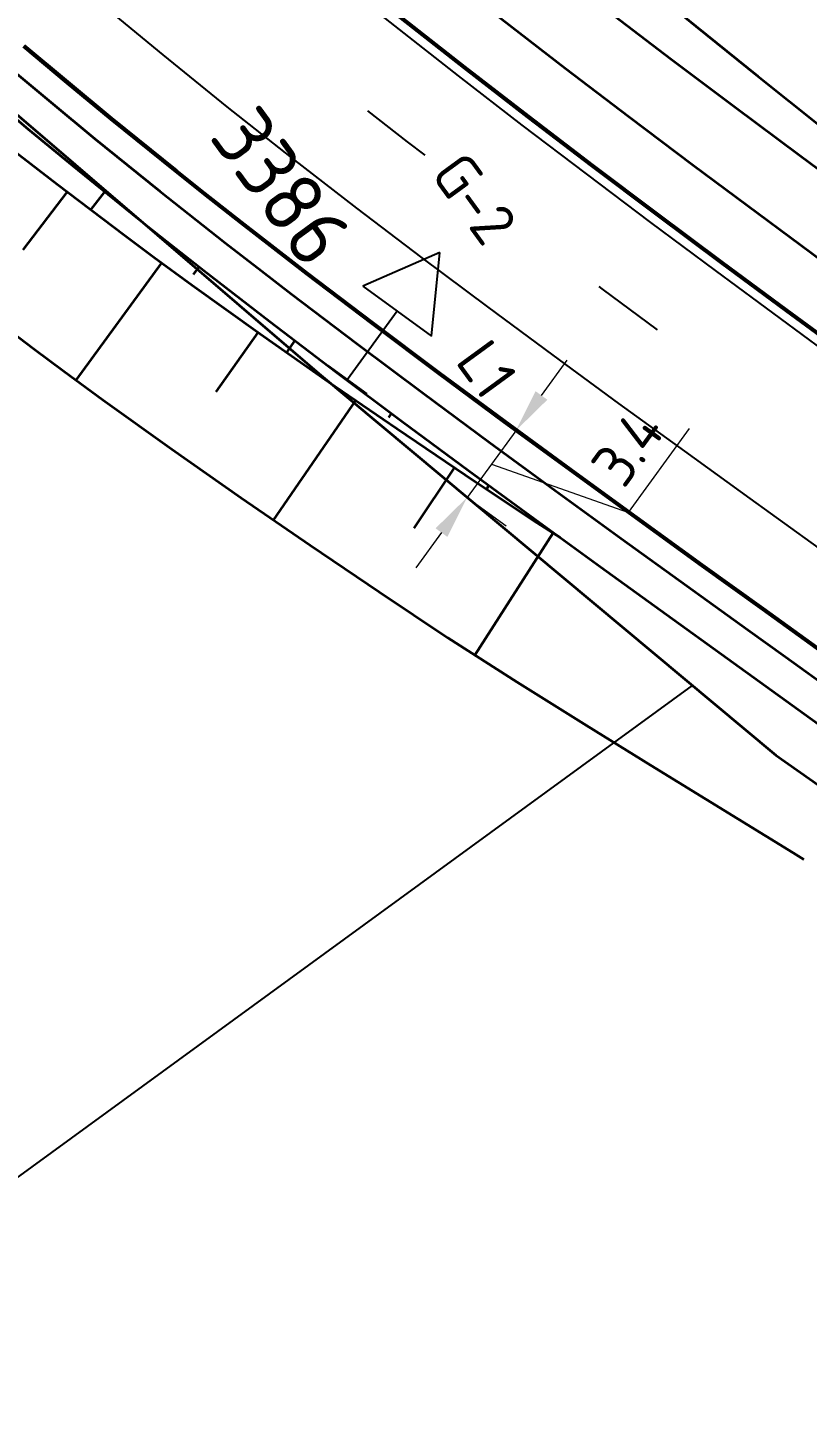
# Model space of a CAD drawing. Header units: metres. Extents: x 134219 to 139080, y 438661 to 444352.
# Drawn here: x 135326 to 135358.2, y 443019.6 to 443076.4 of the extents above; entities that cross this region are included whole.
import ezdxf

# ---------------------------------------------------------------- set-up
doc = ezdxf.new("R2010")
doc.units = ezdxf.units.M
doc.linetypes.add('13strp', pattern=[4, 1, -3])
doc.linetypes.add('39strp', pattern=[12, 3, -9])
doc.layers.get('DEFPOINTS').update_dxf_attribs({"color": 193})
for name, color, linetype, lineweight in [('N-WE-KL-ET_LS_OV_ARMATUUR-S', 7, 'Continuous', 25), ('N-WE-KL-ET_LS_OV_ARMATUUR-T18', 1, 'Continuous', 25), ('N-WE-KL-ET_LS_OV_KABEL-G', 10, 'KL-LS-OV-N', 35), ('N-WE-KL-ET_LS_OV_KABEL-M', 7, 'Continuous', 18), ('N-WE-KL-ET_LS_OV_KABEL-T25', 7, 'Continuous', 25), ('Utd-geleiderail-nw', 8, 'glm a2ee v014$0$f2m40080', 35), ('Utd-ondergr-nw', 8, '13strp', 35)]:
    doc.layers.add(name, color=color, linetype=linetype, lineweight=lineweight)
doc.layers.add('N-WE-KL-ET_LS_OV_ARMATUUR-T25', color=2, linetype='Continuous')
doc.layers.add('Utd-weg-nw', color=8, linetype='Continuous')
doc.styles.add('ISO18', font='NLCS-ISO.ttf')
doc.styles.add('ISO25', font='NLCS-ISO.ttf')
doc.styles.add('NLCS_18', font='NLCS-ISO.ttf', dxfattribs={"height": 1.799999952316284})
doc.linetypes.add('glm a2ee v014$0$f2m40080', pattern='A,2,-1,[160,RTW.shx,S=0.5,R=0,X=0,Y=0],-1', length=4)
doc.linetypes.add('KL-LS-OV-N', pattern='A,4,-1,[103,NLCS.SHX,S=0.75,R=0,X=0,Y=0],-1,4,-1.5,["0V",Standard,S=1,R=0,X=0,Y=-0.5],-3', length=14.5)
doc.dimstyles.new('NLCS_t18_pijl_Dimension_l3_h1', dxfattribs={"dimtxt": 1.799999952316284, "dimasz": 1.8, "dimexe": 2, "dimexo": 2, "dimgap": 0.7, "dimtad": 1, "dimdec": 1, "dimzin": 0, "dimdsep": 46, "dimtxsty": 'NLCS_18', "dimcen": 2.5, "dimdle": 2, "dimclrd": 256, "dimclre": 256, "dimclrt": 256, "dimadec": 1, "dimazin": 0, "dimtfac": 1, "dimtdec": 1, "dimtofl": 0, "dimtmove": 1, "dimatfit": 0, "dimfxl": 0, "dimtolj": 1, "dimtzin": 0, "dimlwd": 18, "dimlwe": 18, "dimarcsym": 0})

# ---------------------------------------------------------------- blocks, each defined once
blk = doc.blocks.new('SKL-ET_OV_ARMATUUR_HD_NATRIUM_1x250W-SO (3)')
for p, q in [((6.492758620646782, 0), (3.492758620646782, 1.75724137929501)), ((3.492758620646782, -1.75724137929501), (6.492758620646782, 0))]:
    blk.add_line(p, q)
for points in [[(3.492758620646782, 1.75724137929501), (3.492758620646782, -1.75724137929501)], [(0, 1), (0, -1)], [(3.492758620646782, 0), (0, 0)]]:
    blk.add_lwpolyline(points)
at = {"layer": 'N-WE-KL-ET_LS_OV_ARMATUUR-T18', "style": 'ISO18', "flags": 1}
for tag, p in [('TYPE_ARMATUUR', (3.074775890243473, -6.820996952301357)), ('VERMOGEN_LAMP', (3.074775890243473, -10.60550704807974)), ('SPIEGELSTAND', (3.074775890243473, -14.39001714385813)), ('HOOGTE_LICHTMAST', (3.074775890243473, -18.17452723963652)), ('UITLEGGERHOEK', (3.074775890243473, -21.95903733541491)), ('TYPE_LICHTMAST', (3.074775890243473, -25.74354743119329)), ('BOTSVRIENDELIJK', (3.074775890243473, -29.52805752697168)), ('POSITIE_LICHTMAST', (3.074775890243473, -33.31256762275007)), ('KABELAANSLUITNG', (3.074775890243473, -37.09707771852845)), ('VOEDINGSPUNT', (3.074775890243473, -44.66609791008523))]:
    blk.add_attdef(tag, p, '', height=1.8, dxfattribs=at)
at = {"layer": 'N-WE-KL-ET_LS_OV_ARMATUUR-T18', "style": 'ISO18'}
for tag, p in [('FASE-AANSLUITING_1', (3.074775890243473, -40.88158781430684)), ('GROEPSNUMMER', (3.074775890243473, -48.45060800586361))]:
    blk.add_attdef(tag, p, '', height=1.8, dxfattribs=at)
at = {"layer": 'N-WE-KL-ET_LS_OV_ARMATUUR-T25', "style": 'ISO25'}
for tag, p in [('MASTNUMMER', (3.074775890243473, 7.390582596301101)), ('TYPE_SYMBOOL', (3.074775890243473, 3.606072500522714))]:
    blk.add_attdef(tag, p, '', height=2.5, dxfattribs=at)
blk = doc.blocks.new('*D486')
at = {"layer": 'DEFPOINTS', "color": 0, "transparency": 16777216}
for p in [(135346.1427188639, 443059.7556605414), (135344.1339984571, 443057.0037439218), (135344.1339984571, 443057.0037439218)]:
    blk.add_point(p, dxfattribs=at)
at = {"layer": 'N-WE-KL-ET_LS_OV_KABEL-M', "linetype": 'Continuous', "lineweight": 18, "transparency": 16777216}
for p, q in [((135347.203957971, 443061.2095420901), (135348.2651970781, 443062.6634236387)), ((135346.142718864, 443059.7556605414), (135344.1339984571, 443057.0037439218)), ((135350.7997232371, 443056.3829360375), (135353.3231139578, 443059.8399432139)), ((135345.1383586605, 443058.3797022316), (135350.7997232371, 443056.3829360375)), ((135343.07275935, 443055.549862373), (135342.011520243, 443054.0959808244))]:
    blk.add_line(p, q, dxfattribs=at)
at = {"layer": 'N-WE-KL-ET_LS_OV_KABEL-M', "lineweight": 18, "transparency": 16777216}
for p, q in [((135346.142718864, 443059.7556605414), (135347.7581428069, 443058.576505978)), ((135344.1339984571, 443057.0037439218), (135345.7494224001, 443055.8245893584))]:
    blk.add_line(p, q, dxfattribs=at)
at = {"layer": 'N-WE-KL-ET_LS_OV_KABEL-M', "transparency": 16777216}
for points in [[(135346.9616443795, 443061.3864152746), (135347.4462715624, 443061.0326689056), (135346.142718864, 443059.7556605414)], [(135342.8304457586, 443055.7267355575), (135343.3150729415, 443055.3729891885), (135344.1339984571, 443057.0037439218)]]:
    blk.add_solid(points, dxfattribs=at)
at = {"layer": 'N-WE-KL-ET_LS_OV_KABEL-M', "transparency": 16777216, "insert": (135350.7690794624, 443059.0547632624), "char_height": 1.799999952316284, "attachment_point": 5, "rotation": 53.872983435383, "style": 'NLCS_18'}
blk.add_mtext('\\A1;3.4', dxfattribs=at)

msp = doc.modelspace()

# ---------------------------------------------------------------- linework, layer by layer
at = {"layer": 'N-WE-KL-ET_LS_OV_KABEL-G', "elevation": 5.63285640028383, "flags": 128}
msp.add_lwpolyline([(135234.543703033, 443246.910843129), (135234.528744339, 443246.903446989), (135235.417564832, 443238.336632973), (135235.985710947, 443234.351533246), (135237.524103158, 443225.235910035), (135239.840705358, 443214.096027801), (135239.831401959, 443213.969389904), (135252.12968252, 443166.598226673), (135257.01875744, 443157.486483971), (135264.307068411, 443146.0154298629), (135269.311409204, 443138.068138059), (135273.615455313, 443131.771108423), (135288.114445782, 443111.181136064), (135300.031914757, 443096.578870171), (135317.966203604, 443079.293005917), (135338.009523865, 443062.115668006), (135356.884565614, 443046.361209553), (135360.55019868, 443043.785615064), (135362.819684286, 443042.574172474), (135363.951130839, 443043.011847398), (135364.619826747, 443043.2682451929)], dxfattribs=at)
at = {"layer": 'N-WE-KL-ET_LS_OV_KABEL-T25'}
msp.add_line((135353.4323902988, 443049.2426417267), (135323.963468905, 443027.780312222), dxfattribs=at)
at = {"layer": 'Utd-geleiderail-nw', "linetype": 'Continuous', "flags": 128}
for points in [[(135340.3928161507, 443080.8462400408), (135340.3993523622, 443080.840878118), (135342.9754777577, 443078.7745365938), (135344.4061726395, 443077.6450030843), (135345.5673578424, 443076.7368171962), (135348.1881325644, 443074.7123228908), (135350.8239556741, 443072.7067562349), (135353.4751637245, 443070.7147718176), (135356.1391980436, 443068.7332401403), (135358.8135375192, 443066.7589834037), (135361.4957021989, 443064.7887741377), (135363.9813973359, 443062.9672082935), (135365.5211548014, 443061.857822683), (135369.5739238182, 443058.9378279885), (135377.6871537518, 443053.0831061778), (135385.7911653713, 443047.2117617316), (135393.8804089391, 443041.3142872212), (135401.9481299517, 443035.3814884963), (135409.9857360034, 443029.4064395624)], [(135325.1268838375, 443074.8306352461), (135326.9328195181, 443073.3156801467), (135328.7488706217, 443071.8193612235), (135331.4389790236, 443069.6482573067), (135334.1422040721, 443067.5152088442), (135335.6461165526, 443066.3472395951), (135336.8669837629, 443065.4079869298), (135339.5862550523, 443063.3418478937), (135342.3141396879, 443061.3003981242), (135345.0434221222, 443059.2836223717), (135347.7714487108, 443057.2881022665), (135350.4956448556, 443055.3104231497), (135353.2134795455, 443053.3472003855), (135355.7294873578, 443051.534093346), (135357.2788059462, 443050.417819027), (135361.3305479184, 443047.4985643658), (135369.4264587183, 443041.65633898), (135377.5016641741, 443035.8058592545), (135385.5504884746, 443029.9378524682), (135393.5654147104, 443024.0438776918), (135401.5433731976, 443018.1132073247), (135407.4564409343, 443013.6732788121)]]:
    msp.add_lwpolyline(points, dxfattribs=at)
at = {"layer": 'Utd-ondergr-nw', "linetype": 'Continuous', "flags": 128}
for points in [[(135325.1631575796, 443102.8046952279), (135327.3466670589, 443100.4594328291), (135329.5655452919, 443098.1448719391), (135331.819337863, 443095.8615631306), (135334.1075816073, 443093.610049953), (135336.0178508383, 443091.7798338813), (135337.9509042295, 443089.9718483519), (135339.5477296776, 443088.4913966266), (135341.1630746993, 443087.0226079977), (135343.5831356705, 443084.8708659419), (135344.6457783345, 443083.9427773093), (135346.0380773894, 443082.7408067081), (135348.5246743219, 443080.6299626443), (135351.0397816979, 443078.5357377523), (135353.5803269474, 443076.4554224995), (135356.1433004112, 443074.3862080383), (135358.7257454394, 443072.3251998932), (135361.3247479881, 443070.2694311803), (135363.9374258139, 443068.2158754271), (135366.373208919, 443066.308312132), (135371.8484792328, 443062.0927019463), (135379.7887400978, 443055.9917258042), (135383.5876263207, 443053.072984037)], [(135325.1510854881, 443098.1822124018), (135327.5033084551, 443095.9456275534), (135329.886367232, 443093.7419271345), (135332.2998021315, 443091.5715362349), (135334.3101297936, 443089.809190854), (135336.3404861487, 443088.0699577982), (135338.012225815, 443086.6441074283), (135339.6993446654, 443085.230723272), (135342.2201003598, 443083.1621453767), (135343.3245881258, 443082.2705879762), (135344.7697021385, 443081.1164600847), (135347.3454066158, 443079.0909198466), (135349.9445398835, 443077.0826781548), (135352.5644882297, 443075.0888000343), (135355.202688303, 443073.1062721853), (135357.8566167844, 443071.1320128334), (135360.5237796325, 443069.1628813447), (135363.2017009615, 443067.1956876701), (135365.6957983708, 443065.3679338479), (135371.299246164, 443061.3306847218), (135379.4147649736, 443055.4743092955), (135383.3304183771, 443052.6374687217)], [(135323.7411999858, 443091.9335782185), (135326.1803427305, 443089.6780149314), (135328.650576483, 443087.4565450847), (135330.7082160927, 443085.6527238818), (135332.7863557595, 443083.8725589398), (135334.4964894029, 443082.414497815), (135336.2198947339, 443080.9712129511), (135338.7903279538, 443078.8625336218), (135339.9148901608, 443077.9550393683), (135341.3847298428, 443076.781490355), (135344.0002215018, 443074.7251740279), (135346.6340119373, 443072.6905938298), (135349.2833879103, 443070.6746884937), (135351.9457033326, 443068.6743370659), (135354.618368284, 443066.6863692747), (135357.2988377158, 443064.7075755602), (135359.9845999059, 443062.7347168343), (135362.4810655068, 443060.9052561076), (135368.0833313967, 443056.8688586146), (135376.1929511236, 443051.0167409544), (135380.521282369, 443047.8809214038)], [(135323.7890813663, 443091.9846406646), (135326.2275103151, 443089.7297374504), (135328.6970211731, 443087.5089176993), (135330.7540586307, 443085.7056243705), (135332.8315901463, 443083.9259803798), (135334.5412351391, 443082.4683292101), (135336.2641786421, 443081.0254249006), (135338.8339796026, 443078.9172559532), (135339.9582863167, 443078.0099645324), (135341.4278113084, 443076.836662697), (135344.042796585, 443074.7807380656), (135346.6761459294, 443072.7464930849), (135349.3251473689, 443070.7308680951), (135351.9871558686, 443068.7307435129), (135354.6595823559, 443066.7429501928), (135357.3398824311, 443064.764279452), (135360.0255448284, 443062.7914928268), (135362.5219802888, 443060.9620538243), (135368.1242612211, 443056.9256454924), (135376.2339560271, 443051.0734736424), (135380.5570350086, 443047.9414592781)], [(135325.8396463625, 443075.6685520802), (135327.6363197787, 443074.1613650456), (135329.4419083601, 443072.6736649241), (135332.1256967905, 443070.5076566508), (135333.2964306825, 443069.5782611665), (135334.8235194386, 443068.3788666379), (135337.5323061369, 443066.2840045568), (135340.2491127878, 443064.2197348227), (135342.97110909, 443062.1826888364), (135345.69556604, 443060.1694765216), (135348.4198432874, 443058.1766972339), (135351.1413764149, 443056.2009501198), (135353.8576642126, 443054.2388440071), (135356.3730730653, 443052.4261684011), (135361.973093339, 443048.3913890112), (135370.0715048085, 443042.5473611064), (135375.1839241339, 443038.8434818055)], [(135325.7944119757, 443075.6151306402), (135327.5915740425, 443074.1075336506), (135329.3976244519, 443072.6194529746), (135332.0820451417, 443070.4529343194), (135333.2530345266, 443069.5233360024), (135334.780437973, 443068.3236942959), (135337.4897310536, 443066.2284405191), (135340.2069787958, 443064.1638355677), (135342.9293496314, 443062.1265092349), (135345.654113504, 443060.1130700746), (135348.3786292156, 443058.1201163158), (135351.1003316995, 443056.144246228), (135353.8167192901, 443054.1820680146), (135356.3321582834, 443052.3693706844), (135361.9321635147, 443048.3346021334), (135370.0304999049, 443042.4906284184), (135375.1481714958, 443038.782943934)], [(135324.191822273, 443073.7224853367), (135326.006296533, 443072.200364225), (135327.8287088464, 443070.698801048), (135330.535529584, 443068.5142002917), (135331.7155707169, 443067.5774159029), (135333.2541231924, 443066.369017036), (135335.9813566749, 443064.2598860409), (135338.7142316491, 443062.1834048175), (135341.4498716691, 443060.136146213), (135344.1855093719, 443058.1146702389), (135346.9184735281, 443056.1155352203), (135349.6461760717, 443054.135308347), (135352.3660991777, 443052.1705757105), (135354.8826060102, 443050.3571087216), (135360.4820783106, 443046.3227241797), (135368.5777547507, 443040.4806703301), (135373.8815066102, 443036.6381736392)], [(135325.3225495616, 443071.3777818627), (135327.1960441858, 443069.924298841), (135329.9808728498, 443067.8188746748), (135331.1956280564, 443066.9193406575), (135332.7800187612, 443065.7618545015), (135335.5899634299, 443063.7490851841), (135338.4074031764, 443061.7763348434), (135341.2292285835, 443059.8393118904), (135344.0525032589, 443057.9336824638), (135346.8744420742, 443056.055086447), (135347.9802627516, 443055.3447093987)], [(135325.7989172752, 443067.2220592485), (135327.618866849, 443069.6046306817)], [(135328.5946226291, 443068.8669264824), (135329.1644867765, 443069.6207313274)], [(135327.9808163243, 443061.842177803), (135331.5273041333, 443066.6770327052)], [(135332.8378803451, 443066.2014884321), (135333.0665851817, 443066.5163117973)], [(135323.4002806241, 443065.2775603091), (135326.2393029523, 443063.128389124), (135327.4759575491, 443062.2114694489), (135329.0873217114, 443061.0327966145), (135331.9406705782, 443058.9864533819), (135334.7959181442, 443056.9849701252), (135337.6498464168, 443055.0239174824), (135340.4994287457, 443053.0988441517), (135343.3418073466, 443051.205293474), (135346.197446449, 443049.3708364794), (135349.0632847388, 443047.5907510068), (135351.7115825615, 443045.9551081954), (135357.601775018, 443042.326532316), (135358.0392685261, 443042.0563640941)], [(135333.7701065188, 443061.3650771015), (135335.5031122382, 443063.8112968766)], [(135336.6810444834, 443062.9851183512), (135337.0212266886, 443063.4697765121)], [(135336.1400366819, 443056.0613704553), (135339.5363495232, 443061.0013772642)], [(135340.9025613106, 443060.3012229314), (135341.0130057186, 443060.4630816174)], [(135341.9461268648, 443055.7389616887), (135343.6172246114, 443058.2274830659)], [(135344.937852832, 443057.3442954181), (135345.0366805602, 443057.4920473167)], [(135344.4471929187, 443050.4951959366), (135347.6860387679, 443055.5337183126)]]:
    msp.add_lwpolyline(points, dxfattribs=at)
at = {"layer": 'Utd-weg-nw', "linetype": '39strp', "flags": 128}
msp.add_lwpolyline([(135245.9128929104, 443294.7324472891), (135245.8096386997, 443293.8375340748), (135245.4521664172, 443290.4801493424), (135245.1413574568, 443287.1181236935), (135244.8772717731, 443283.7521056564), (135244.6599603077, 443280.3827445299), (135244.4894649797, 443277.0106902574), (135244.3658186771, 443273.6365933017), (135244.2890452513, 443270.2611045201), (135244.2591595115, 443266.8848750379), (135244.2761672227, 443263.5085561235), (135244.3400651042, 443260.1327990625), (135244.361008057, 443259.3697798543), (135244.4508408302, 443256.7582550322), (135244.6084730323, 443253.3855749758), (135244.8129313034, 443250.015409477), (135245.064176204, 443246.6484086344), (135245.3621592695, 443243.2852219363), (135245.7068230193, 443239.9264981349), (135246.0981009685, 443236.572885122), (135246.5359176405, 443233.2250298032), (135247.020188581, 443229.8835779735), (135247.5508203752, 443226.5491741928), (135248.1277106651, 443223.2224616612), (135248.7507481699, 443219.9040820956), (135249.4198127065, 443216.594675605), (135250.1347752138, 443213.2948805679), (135250.8954977768, 443210.0053335085), (135251.7018336536, 443206.7266689743), (135252.5536273035, 443203.4595194135), (135253.4507144169, 443200.2045150534), (135254.3929219477, 443196.962283778), (135255.3800681456, 443193.7334510077), (135256.411962592, 443190.5186395785), (135257.4884062363, 443187.3184696215), (135258.6091914347, 443184.1335584432), (135259.7741019898, 443180.9645204074), (135260.9829131924, 443177.8119668154), (135262.2353918651, 443174.6765057889), (135263.5312964072, 443171.5587421526), (135264.8703768411, 443168.4592773173), (135266.2523748607, 443165.3787091638), (135267.677023881, 443162.3176319282), (135269.14404909, 443159.2766360863), (135270.6531675014, 443156.2563082408), (135272.2040880088, 443153.2572310071), (135273.7965114427, 443150.2799829017), (135275.4301306276, 443147.3251382302), (135277.1046304413, 443144.3932669766), (135278.8196878761, 443141.4849346934), (135280.5749721004, 443138.6007023924), (135282.3701445233, 443135.7411264367), (135284.2048588593, 443132.9067584333), (135286.0787611954, 443130.0981451262), (135287.9914900595, 443127.3158282919), (135289.9426764897, 443124.5603446341), (135291.9319441057, 443121.8322256802), (135293.9589091815, 443119.1319976797), (135296.0231807194, 443116.4601815011), (135298.1243605252, 443113.8172925331), (135300.2620432854, 443111.2038405838), (135302.4358166447, 443108.6203297834), (135304.6452612865, 443106.0672584861), (135306.889951013, 443103.5451191748), (135309.1694528277, 443101.0543983653), (135311.483327019, 443098.5955765132), (135313.8311272449, 443096.1691279203), (135316.2124006191, 443093.7755206443), (135318.6266877983, 443091.4152164076), (135321.0735230712, 443089.0886705083), (135323.5524344477, 443086.7963317329), (135326.0629437504, 443084.5386422691), (135328.154131832, 443082.7054109378), (135330.2661542108, 443080.8962215675), (135332.009261174, 443079.4222358266), (135333.7640267559, 443077.96476216), (135336.377814972, 443075.8381728342), (135337.5200794213, 443074.9240019395), (135339.0119126654, 443073.7427385603), (135341.6633816453, 443071.6754029437), (135344.3293857663, 443069.6330414861), (135347.0071799494, 443067.6124731236), (135349.6940988375, 443065.6104712121), (135352.3875451563, 443063.6237740269), (135355.0849778521, 443061.6490948459), (135357.7839000696, 443059.6831316903), (135360.2892021905, 443057.8625212847), (135365.8906622373, 443053.8267044508), (135373.9962598621, 443047.9774898128), (135378.6059624009, 443044.6378210234)], dxfattribs=at)
at = {"layer": 'Utd-weg-nw', "linetype": 'Continuous', "flags": 128}
for points in [[(135325.9108136759, 443089.3824576803), (135328.385178254, 443087.1572730011), (135330.4462587326, 443085.3504353747), (135332.5278735494, 443083.5672935683), (135334.240799482, 443082.1068898431), (135335.9668438298, 443080.6614303823), (135338.5408899606, 443078.5498345851), (135339.6669121269, 443077.6411812877), (135341.1385500395, 443076.4662198292), (135343.7569353117, 443074.4076652411), (135346.3932462685, 443072.3711695153), (135349.0447624325, 443070.3536621998), (135351.7088316984, 443068.3520145118), (135354.3828593022, 443066.3630497432), (135357.0642964855, 443064.3835533213), (135359.75062892, 443062.4102825917), (135362.2472667531, 443060.5806977265), (135367.8494466864, 443056.5443621705), (135375.958637389, 443050.692554166), (135380.3169815709, 443047.5349906941)], [(135325.8620049314, 443080.060386501), (135328.0044348723, 443078.2251495667), (135329.777722866, 443076.7375818101), (135331.561209682, 443075.2680939378), (135334.2147399833, 443073.1265110833), (135335.3732467158, 443072.2068225914), (135336.8852752914, 443071.0192572915), (135339.569827979, 443068.9431406464), (135342.2655252641, 443066.894913457), (135344.9695974664, 443064.8712840475), (135347.6793659766, 443062.8689279125), (135350.3922310103, 443060.8844983105), (135353.1056592187, 443058.9146363704), (135355.8171712192, 443056.9559807889), (135358.3311376279, 443055.1443448429), (135363.9318777882, 443051.109046731), (135372.0338823353, 443045.2624254596), (135376.8949432552, 443041.7406513938)]]:
    msp.add_lwpolyline(points, dxfattribs=at)

# ---------------------------------------------------------------- block references
at = {"layer": 'N-WE-KL-ET_LS_OV_ARMATUUR-S'}
ref = msp.add_blockref('SKL-ET_OV_ARMATUUR_HD_NATRIUM_1x250W-SO (3)', (135339.1892310222, 443061.8639258936, 3.26325005116537), dxfattribs=dict(at, rotation=53.93684869141167))
ref.add_attrib('MASTNUMMER', '3386', (135333.4286383119, 443071.8802080954, 3.26325005116537), dxfattribs={"layer": 'N-WE-KL-ET_LS_OV_ARMATUUR-T25', "height": 2.5, "rotation": 306.0659960422107, "style": 'ISO25'})
ref.add_attrib('FASE-AANSLUITING_1', 'L1', (135343.6022717049, 443062.6138025387, 3.26325005116537), dxfattribs={"layer": 'N-WE-KL-ET_LS_OV_ARMATUUR-T18', "height": 1.8, "rotation": 306.0659960422107, "style": 'ISO18'})
ref.add_attrib('GROEPSNUMMER', 'G-2', (135342.5916622734, 443070.3350456206, 3.26325005116537), dxfattribs={"layer": 'N-WE-KL-ET_LS_OV_ARMATUUR-T18', "height": 1.799999999999999, "rotation": 306.0659960422107, "style": 'ISO18'})

# ---------------------------------------------------------------- dimensions: what is measured, and where the dimension line sits
at = {"layer": 'N-WE-KL-ET_LS_OV_KABEL-M'}
dim = msp.add_aligned_dim(p1=(135346.1427188639, 443059.7556605414), p2=(135344.1339984571, 443057.0037439218), distance=0, dimstyle='NLCS_t18_pijl_Dimension_l3_h1', dxfattribs=at)
dim.commit()
dim.dimension.update_dxf_attribs({"geometry": '*D486', "text_midpoint": (135349.9200881992, 443057.8916580543)})

doc.saveas('drawing.dxf')
